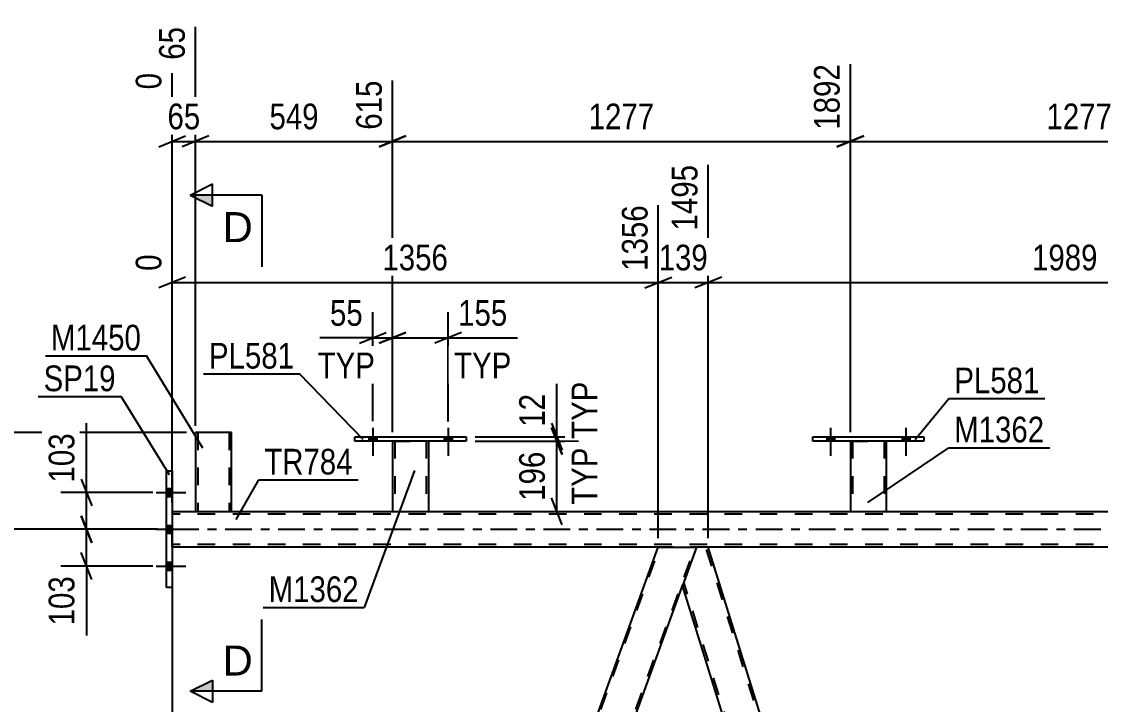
# Model space of a CAD drawing. Header units: millimetres. Extents: x 0 to 841, y 0 to 594.
# Drawn here: x 65.4 to 185.8, y 442.3 to 518.5 of the extents above; entities that cross this region are included whole.
import ezdxf

# ---------------------------------------------------------------- set-up
doc = ezdxf.new("R2010")
doc.units = ezdxf.units.MM
doc.linetypes.add('DXK_LINE_DOT2', pattern=[3.9198, 1.9599, -1.9599])
doc.linetypes.add('DXK_LINE_DOT3', pattern=[5.9187, 2.979, -0.9799, 0.9799, -0.9799])
doc.styles.add('Arial', font='ARIAL.TTF', dxfattribs={"height": 0.2})
doc.styles.add('Arial Narrow', font='ARIALN.TTF', dxfattribs={"height": 0.2})

# ---------------------------------------------------------------- blocks, each defined once
blk = doc.blocks.new('Part-318885327-4018 - 3886')
at = {"color": 2, "linetype": 'Continuous'}
for p, q in [((140.75, 459.85), (139.22, 455.66)), ((142.06, 459.85), (140.75, 459.85)), ((178.34, 343.45), (142.06, 459.85)), ((174.15, 343.45), (139.2, 455.6)), ((139.22, 455.66), (139.22, 455.65))]:
    blk.add_line(p, q, dxfattribs=at)
at = {"color": 7, "linetype": 'DXK_LINE_DOT2'}
for p, q in [((178.63, 341.73), (141.81, 459.85)), ((139.22, 455.66), (139.2, 455.6)), ((175.91, 338.63), (139.33, 455.97)), ((175.66, 338.63), (174.15, 343.45)), ((178.77, 342.1), (178.34, 343.45)), ((177.5, 338.63), (178.77, 342.1)), ((175.66, 338.63), (177.5, 338.63))]:
    blk.add_line(p, q, dxfattribs=at)
blk = doc.blocks.new('Bolt-318885327-4266 - 3886')
at = {"linetype": 'Continuous'}
for points in [[(104.2, 471.69), (105.08, 471.69), (105.08, 472.17), (104.2, 472.17)], [(112.6, 471.69), (113.48, 471.69), (113.48, 472.17), (112.6, 472.17)]]:
    blk.add_hatch(color=1, dxfattribs=at).paths.add_polyline_path(points)
at = {"color": 1, "linetype": 'Continuous'}
for p, q in [((104.64, 473.17), (104.64, 470.05)), ((113.04, 473.17), (113.04, 470.05)), ((104.2, 472.17), (104.2, 471.69)), ((105.08, 472.17), (105.08, 471.69)), ((112.6, 472.17), (112.6, 471.69)), ((113.48, 472.17), (113.48, 471.69))]:
    blk.add_line(p, q, dxfattribs=at)
blk = doc.blocks.new('Bolt-318885327-4137 - 3886')
at = {"linetype": 'Continuous'}
for points in [[(104.2, 471.69), (105.08, 471.69), (105.08, 472.17), (104.2, 472.17)], [(112.6, 471.69), (113.48, 471.69), (113.48, 472.17), (112.6, 472.17)]]:
    blk.add_hatch(color=1, dxfattribs=at).paths.add_polyline_path(points)
at = {"color": 1, "linetype": 'Continuous'}
for p, q in [((104.64, 473.17), (104.64, 470.05)), ((113.04, 473.17), (113.04, 470.05)), ((104.2, 472.17), (104.2, 471.69)), ((105.08, 472.17), (105.08, 471.69)), ((112.6, 472.17), (112.6, 471.69)), ((113.48, 472.17), (113.48, 471.69))]:
    blk.add_line(p, q, dxfattribs=at)
blk = doc.blocks.new('Part-318885327-3912 - 3886')
at = {"color": 2, "linetype": 'Continuous'}
for p, q in [((82.25, 463.85), (788.69, 463.85)), ((136.49, 459.85), (82.25, 459.85)), ((221.62, 459.85), (142.06, 459.85))]:
    blk.add_line(p, q, dxfattribs=at)
at = {"color": 7, "linetype": 'DXK_LINE_DOT2'}
for p, q in [((82.25, 459.85), (82.25, 463.85)), ((788.69, 463.53), (82.25, 463.53)), ((788.69, 460.17), (82.25, 460.17)), ((142.06, 459.85), (136.49, 459.85))]:
    blk.add_line(p, q, dxfattribs=at)
at = {"color": 7, "linetype": 'DXK_LINE_DOT3'}
blk.add_line((82.25, 461.85), (788.69, 461.85), dxfattribs=at)
blk = doc.blocks.new('Part-318885327-3933 - 3886')
at = {"color": 2, "linetype": 'Continuous'}
for p, q in [((92.37, 338.63), (136.49, 459.85)), ((136.49, 459.85), (140.75, 459.85)), ((96.63, 338.63), (139.22, 455.65))]:
    blk.add_line(p, q, dxfattribs=at)
at = {"color": 7, "linetype": 'DXK_LINE_DOT2'}
for p, q in [((92.54, 338.63), (136.66, 459.85)), ((96.46, 338.63), (140.58, 459.85)), ((140.75, 459.85), (139.22, 455.65)), ((92.37, 338.63), (96.63, 338.63))]:
    blk.add_line(p, q, dxfattribs=at)
blk = doc.blocks.new('Part-318885327-4025 - 3886')
at = {"color": 7, "linetype": 'DXK_LINE_DOT2'}
for p, q in [((177.67, 338.63), (221.79, 459.85)), ((181.59, 338.63), (225.71, 459.85)), ((225.88, 459.85), (224.35, 455.65)), ((177.5, 338.63), (179.26, 343.45)), ((181.76, 338.63), (183.52, 343.45)), ((181.76, 338.63), (177.5, 338.63))]:
    blk.add_line(p, q, dxfattribs=at)
at = {"color": 2, "linetype": 'Continuous'}
for p, q in [((179.26, 343.45), (221.62, 459.85)), ((221.62, 459.85), (225.88, 459.85)), ((183.52, 343.45), (224.35, 455.65))]:
    blk.add_line(p, q, dxfattribs=at)
blk = doc.blocks.new('Part-318885327-4072 - 3886')
at = {"color": 2, "linetype": 'Continuous'}
for p, q in [((82.25, 468.35), (81.61, 468.35)), ((81.61, 455.35), (81.61, 468.35)), ((82.25, 468.35), (82.25, 455.35)), ((82.25, 455.35), (81.61, 455.35))]:
    blk.add_line(p, q, dxfattribs=at)
blk = doc.blocks.new('Bolt-318885327-4267 - 3886')
at = {"linetype": 'Continuous'}
for points in [[(155.28, 471.69), (156.16, 471.69), (156.16, 472.17), (155.28, 472.17)], [(163.68, 471.69), (164.56, 471.69), (164.56, 472.17), (163.68, 472.17)]]:
    blk.add_hatch(color=1, dxfattribs=at).paths.add_polyline_path(points)
at = {"color": 1, "linetype": 'Continuous'}
for p, q in [((155.72, 473.17), (155.72, 470.05)), ((164.12, 473.17), (164.12, 470.05)), ((155.28, 472.17), (155.28, 471.69)), ((156.16, 472.17), (156.16, 471.69)), ((163.68, 472.17), (163.68, 471.69)), ((164.56, 472.17), (164.56, 471.69))]:
    blk.add_line(p, q, dxfattribs=at)
blk = doc.blocks.new('Part-318885327-4131 - 3886')
at = {"color": 2, "linetype": 'Continuous'}
for p, q in [((88.86, 472.65), (84.86, 472.65)), ((84.86, 472.65), (84.86, 463.85)), ((88.86, 463.85), (88.86, 472.65)), ((84.86, 463.85), (88.86, 463.85))]:
    blk.add_line(p, q, dxfattribs=at)
at = {"color": 7, "linetype": 'DXK_LINE_DOT2'}
for p, q in [((85.1, 472.65), (85.1, 463.85)), ((88.55, 472.65), (88.57, 472.65)), ((88.57, 472.65), (88.6, 472.65)), ((88.6, 472.65), (88.62, 472.65)), ((88.62, 472.65), (88.62, 463.85)), ((88.6, 463.85), (88.57, 463.85)), ((88.6, 463.85), (88.57, 463.85)), ((88.62, 463.85), (88.6, 463.85)), ((88.6, 463.85), (88.62, 463.85))]:
    blk.add_line(p, q, dxfattribs=at)
blk = doc.blocks.new('Bolt-318885327-4154 - 3886')
at = {"linetype": 'Continuous'}
for points in [[(82.25, 465.51), (82.25, 466.39), (81.61, 466.39), (81.61, 465.51)], [(82.25, 465.51), (82.25, 466.39), (81.61, 466.39), (81.61, 465.51)], [(82.25, 465.51), (82.25, 466.39), (81.61, 466.39), (81.61, 465.51)], [(82.25, 461.41), (82.25, 462.29), (81.61, 462.29), (81.61, 461.41)], [(82.25, 461.41), (82.25, 462.29), (81.61, 462.29), (81.61, 461.41)], [(82.25, 457.31), (82.25, 458.19), (81.61, 458.19), (81.61, 457.31)], [(82.25, 457.31), (82.25, 458.19), (81.61, 458.19), (81.61, 457.31)], [(82.25, 457.31), (82.25, 458.19), (81.61, 458.19), (81.61, 457.31)]]:
    blk.add_hatch(color=1, dxfattribs=at).paths.add_polyline_path(points)
at = {"color": 1, "linetype": 'Continuous'}
for p, q in [((80.45, 465.95), (83.77, 465.95)), ((80.45, 465.95), (83.77, 465.95)), ((80.45, 465.95), (83.77, 465.95)), ((81.61, 466.39), (82.25, 466.39)), ((81.61, 466.39), (82.25, 466.39)), ((81.61, 466.39), (82.25, 466.39)), ((81.61, 465.51), (82.25, 465.51)), ((81.61, 465.51), (82.25, 465.51)), ((81.61, 465.51), (82.25, 465.51)), ((81.61, 462.29), (82.25, 462.29)), ((81.61, 462.29), (82.25, 462.29)), ((80.45, 461.85), (83.77, 461.85)), ((80.45, 461.85), (83.77, 461.85)), ((81.61, 461.41), (82.25, 461.41)), ((81.61, 461.41), (82.25, 461.41)), ((80.45, 457.75), (83.77, 457.75)), ((80.45, 457.75), (83.77, 457.75)), ((80.45, 457.75), (83.77, 457.75)), ((81.61, 458.19), (82.25, 458.19)), ((81.61, 458.19), (82.25, 458.19)), ((81.61, 458.19), (82.25, 458.19)), ((81.61, 457.31), (82.25, 457.31)), ((81.61, 457.31), (82.25, 457.31)), ((81.61, 457.31), (82.25, 457.31))]:
    blk.add_line(p, q, dxfattribs=at)
blk = doc.blocks.new('Part-318885327-4165 - 3886')
at = {"color": 2, "linetype": 'Continuous'}
for p, q in [((106.84, 471.69), (106.84, 463.85)), ((110.84, 471.69), (110.84, 463.85)), ((106.84, 463.85), (110.84, 463.85))]:
    blk.add_line(p, q, dxfattribs=at)
at = {"color": 7, "linetype": 'DXK_LINE_DOT2'}
for p, q in [((106.84, 471.69), (110.84, 471.69)), ((106.84, 471.69), (106.84, 471.69)), ((106.84, 471.69), (106.84, 471.69)), ((107.08, 471.69), (107.08, 463.85)), ((110.6, 471.69), (110.6, 463.85)), ((110.84, 471.69), (110.84, 471.69)), ((110.84, 471.69), (110.84, 471.69)), ((110.54, 463.85), (110.58, 463.85)), ((110.54, 463.85), (110.58, 463.85)), ((110.58, 463.85), (110.6, 463.85)), ((110.58, 463.85), (110.6, 463.85))]:
    blk.add_line(p, q, dxfattribs=at)
blk = doc.blocks.new('Part-318885327-4222 - 3886')
at = {"color": 2, "linetype": 'Continuous'}
for p, q in [((153.72, 472.17), (166.12, 472.17)), ((153.72, 471.69), (153.72, 472.17)), ((166.12, 472.17), (166.12, 471.69)), ((166.12, 471.69), (153.72, 471.69))]:
    blk.add_line(p, q, dxfattribs=at)
blk = doc.blocks.new('Part-318885327-4227 - 3886')
at = {"color": 2, "linetype": 'Continuous'}
for p, q in [((157.92, 471.69), (157.92, 463.85)), ((161.92, 471.69), (161.92, 463.85)), ((157.92, 463.85), (161.92, 463.85))]:
    blk.add_line(p, q, dxfattribs=at)
at = {"color": 7, "linetype": 'DXK_LINE_DOT2'}
for p, q in [((157.92, 471.69), (161.92, 471.69)), ((157.92, 471.69), (157.92, 471.69)), ((157.92, 471.69), (157.92, 471.69)), ((158.16, 471.69), (158.16, 463.85)), ((161.68, 471.69), (161.68, 463.85)), ((161.92, 471.69), (161.92, 471.69)), ((161.92, 471.69), (161.92, 471.69)), ((161.66, 463.85), (161.62, 463.85)), ((161.62, 463.85), (161.66, 463.85)), ((161.68, 463.85), (161.66, 463.85)), ((161.66, 463.85), (161.68, 463.85))]:
    blk.add_line(p, q, dxfattribs=at)
blk = doc.blocks.new('Part-318885327-4242 - 3886')
at = {"color": 2, "linetype": 'Continuous'}
for p, q in [((102.64, 472.17), (115.04, 472.17)), ((102.64, 471.69), (102.64, 472.17)), ((115.04, 472.17), (115.04, 471.69)), ((115.04, 471.69), (102.64, 471.69))]:
    blk.add_line(p, q, dxfattribs=at)
blk = doc.blocks.new('Bolt-318885327-4268 - 3886')
at = {"linetype": 'Continuous'}
for points in [[(155.28, 471.69), (156.16, 471.69), (156.16, 472.17), (155.28, 472.17)], [(163.68, 471.69), (164.56, 471.69), (164.56, 472.17), (163.68, 472.17)]]:
    blk.add_hatch(color=1, dxfattribs=at).paths.add_polyline_path(points)
at = {"color": 1, "linetype": 'Continuous'}
for p, q in [((155.72, 473.17), (155.72, 470.05)), ((164.12, 473.17), (164.12, 470.05)), ((155.28, 472.17), (155.28, 471.69)), ((156.16, 472.17), (156.16, 471.69)), ((163.68, 472.17), (163.68, 471.69)), ((164.56, 472.17), (164.56, 471.69))]:
    blk.add_line(p, q, dxfattribs=at)
blk = doc.blocks.new('StraightDimension-318885327-5439 - 3886')
at = {"color": 7, "linetype": 'Continuous'}
for p, q in [((142.06, 460.85), (142.06, 502.48)), ((221.62, 460.85), (221.62, 497.98)), ((143.56, 489.97), (140.56, 488.77)), ((220.12, 488.77), (223.12, 489.97)), ((142.06, 489.37), (221.62, 489.37))]:
    blk.add_line(p, q, dxfattribs=at)
at = {"color": 0}
blk.add_wipeout([(186.1, 490.12), (186.1, 494.32), (177.59, 494.32), (177.59, 490.12)], dxfattribs=at)
at = {"color": 3, "style": 'Arial Narrow'}
blk.add_text('1989', height=2.863, dxfattribs=at).set_placement((178.19, 490.72))
at = {"color": 0, "linetype": 'Continuous'}
blk.add_wipeout([(221.02, 498.58), (216.82, 498.58), (216.82, 490.07), (221.02, 490.07)], dxfattribs=at)
at = {"color": 3, "linetype": 'Continuous', "style": 'Arial Narrow'}
blk.add_text('3484', height=2.863, rotation=90.0002, dxfattribs=at).set_placement((220.42, 490.67))
blk = doc.blocks.new('StraightDimension-318885327-4658 - 3886')
at = {"color": 7, "linetype": 'Continuous'}
for p, q in [((72.09, 463.35), (73.29, 460.35)), ((80.11, 461.85), (69.84, 461.85)), ((72.69, 457.75), (72.69, 461.85)), ((73.29, 456.25), (72.09, 459.25)), ((80.11, 457.75), (69.84, 457.75)), ((72.69, 457.75), (72.69, 450.01)), ((72.69, 457.75), (72.69, 450.01))]:
    blk.add_line(p, q, dxfattribs=at)
at = {"color": 0}
blk.add_wipeout([(71.94, 457.22), (67.74, 457.22), (67.74, 450.54), (71.94, 450.54)], dxfattribs=at)
at = {"color": 3, "style": 'Arial Narrow'}
blk.add_text('103', height=2.863, rotation=90.0002, dxfattribs=at).set_placement((71.34, 451.14))
blk = doc.blocks.new('StraightDimension-318885327-5463 - 3886')
at = {"color": 7, "linetype": 'Continuous'}
for p, q in [((142.06, 460.85), (142.06, 502.48)), ((136.49, 460.85), (136.49, 497.98)), ((134.99, 488.77), (137.99, 489.97)), ((143.56, 489.97), (140.56, 488.77)), ((136.49, 489.37), (142.06, 489.37))]:
    blk.add_line(p, q, dxfattribs=at)
at = {"color": 0}
blk.add_wipeout([(142.62, 490.12), (142.62, 494.32), (135.93, 494.32), (135.93, 490.12)], dxfattribs=at)
at = {"color": 3, "style": 'Arial Narrow'}
blk.add_text('139', height=2.863, dxfattribs=at).set_placement((136.53, 490.72))
at = {"color": 0, "linetype": 'Continuous'}
blk.add_wipeout([(141.46, 503.08), (137.26, 503.08), (137.26, 494.57), (141.46, 494.57)], dxfattribs=at)
at = {"color": 3, "linetype": 'Continuous', "style": 'Arial Narrow'}
blk.add_text('1495', height=2.863, rotation=90.0002, dxfattribs=at).set_placement((140.86, 495.17))
blk = doc.blocks.new('StraightDimension-318885327-4428 - 3886')
at = {"color": 7, "linetype": 'Continuous'}
for p, q in [((106.84, 472.69), (106.84, 486.04)), ((113.04, 473.86), (113.04, 486.04)), ((105.34, 482.59), (108.34, 483.79)), ((106.84, 483.19), (113.04, 483.19)), ((114.54, 483.79), (111.54, 482.59)), ((113.04, 483.19), (120.77, 483.19)), ((113.04, 483.19), (120.77, 483.19))]:
    blk.add_line(p, q, dxfattribs=at)
at = {"color": 0}
blk.add_wipeout([(120.25, 483.94), (120.25, 488.14), (113.56, 488.14), (113.56, 483.94)], dxfattribs=at)
at = {"color": 0, "linetype": 'Continuous'}
blk.add_wipeout([(120.7, 478.09), (120.7, 482.29), (113.11, 482.29), (113.11, 478.09)], dxfattribs=at)
at = {"color": 3, "style": 'Arial Narrow'}
blk.add_text('155', height=2.863, dxfattribs=at).set_placement((114.16, 484.54))
at = {"color": 3, "linetype": 'Continuous', "style": 'Arial Narrow'}
blk.add_text('TYP', height=2.863, dxfattribs=at).set_placement((113.71, 478.69))
blk = doc.blocks.new('StraightDimension-318885327-4424 - 3886')
at = {"color": 7, "linetype": 'Continuous'}
for p, q in [((104.64, 473.9), (104.64, 486.04)), ((106.84, 472.69), (106.84, 486.04)), ((104.64, 483.19), (98.73, 483.19)), ((104.64, 483.19), (98.73, 483.19)), ((103.14, 482.59), (106.14, 483.79)), ((104.64, 483.19), (106.84, 483.19)), ((108.34, 483.79), (105.34, 482.59))]:
    blk.add_line(p, q, dxfattribs=at)
at = {"color": 0}
blk.add_wipeout([(104.11, 483.94), (104.11, 488.14), (99.26, 488.14), (99.26, 483.94)], dxfattribs=at)
at = {"color": 0, "linetype": 'Continuous'}
blk.add_wipeout([(105.48, 478.09), (105.48, 482.29), (97.89, 482.29), (97.89, 478.09)], dxfattribs=at)
at = {"color": 3, "style": 'Arial Narrow'}
blk.add_text('55', height=2.863, dxfattribs=at).set_placement((99.86, 484.54))
at = {"color": 3, "linetype": 'Continuous', "style": 'Arial Narrow'}
blk.add_text('TYP', height=2.863, dxfattribs=at).set_placement((98.49, 478.69))
blk = doc.blocks.new('StraightDimension-318885327-4405 - 3886')
at = {"color": 7, "linetype": 'Continuous'}
for p, q in [((125.18, 472.17), (125.18, 478.08)), ((125.18, 472.17), (125.18, 478.08)), ((124.58, 473.67), (125.78, 470.67)), ((125.78, 470.19), (124.58, 473.19)), ((116.04, 472.17), (127.58, 472.17)), ((125.18, 471.69), (125.18, 472.17)), ((116.04, 471.69), (127.58, 471.69))]:
    blk.add_line(p, q, dxfattribs=at)
at = {"color": 0, "linetype": 'Continuous'}
blk.add_wipeout([(130.28, 478.92), (126.08, 478.92), (126.08, 471.33), (130.28, 471.33)], dxfattribs=at)
at = {"color": 0}
blk.add_wipeout([(124.43, 477.55), (120.23, 477.55), (120.23, 472.69), (124.43, 472.69)], dxfattribs=at)
at = {"color": 3, "linetype": 'Continuous', "style": 'Arial Narrow'}
blk.add_text('TYP', height=2.863, rotation=90.0002, dxfattribs=at).set_placement((129.68, 471.93))
at = {"color": 3, "style": 'Arial Narrow'}
blk.add_text('12', height=2.863, rotation=90.0002, dxfattribs=at).set_placement((123.83, 473.29))
blk = doc.blocks.new('StraightDimension-318885327-4413 - 3886')
at = {"color": 7, "linetype": 'Continuous'}
for p, q in [((124.58, 473.19), (125.78, 470.19)), ((116.04, 471.69), (127.58, 471.69)), ((125.18, 463.85), (125.18, 471.69)), ((125.78, 462.35), (124.58, 465.35)), ((111.84, 463.85), (127.58, 463.85))]:
    blk.add_line(p, q, dxfattribs=at)
at = {"color": 0}
blk.add_wipeout([(124.43, 471.11), (120.23, 471.11), (120.23, 464.43), (124.43, 464.43)], dxfattribs=at)
at = {"color": 0, "linetype": 'Continuous'}
blk.add_wipeout([(130.28, 471.57), (126.08, 471.57), (126.08, 463.98), (130.28, 463.98)], dxfattribs=at)
at = {"color": 3, "linetype": 'Continuous', "style": 'Arial Narrow'}
blk.add_text('TYP', height=2.863, rotation=90.0002, dxfattribs=at).set_placement((129.68, 464.58))
at = {"color": 3, "style": 'Arial Narrow'}
blk.add_text('196', height=2.863, rotation=90.0002, dxfattribs=at).set_placement((123.83, 465.03))
blk = doc.blocks.new('StraightDimension-318885327-4445 - 3886')
at = {"color": 7, "linetype": 'Continuous'}
for p, q in [((157.92, 472.69), (157.92, 513.71)), ((209, 472.69), (209, 513.71)), ((159.42, 505.7), (156.42, 504.5)), ((207.5, 504.5), (210.5, 505.7)), ((157.92, 505.1), (209, 505.1))]:
    blk.add_line(p, q, dxfattribs=at)
at = {"color": 0}
blk.add_wipeout([(187.72, 505.85), (187.72, 510.05), (179.2, 510.05), (179.2, 505.85)], dxfattribs=at)
at = {"color": 3, "style": 'Arial Narrow'}
blk.add_text('1277', height=2.863, dxfattribs=at).set_placement((179.8, 506.45))
at = {"color": 0, "linetype": 'Continuous'}
blk.add_wipeout([(208.4, 514.31), (204.2, 514.31), (204.2, 505.8), (208.4, 505.8)], dxfattribs=at)
at = {"color": 3, "linetype": 'Continuous', "style": 'Arial Narrow'}
blk.add_text('3169', height=2.863, rotation=90.0002, dxfattribs=at).set_placement((207.8, 506.4))
blk = doc.blocks.new('StraightDimension-318885327-4446 - 3886')
at = {"color": 7, "linetype": 'Continuous'}
for p, q in [((157.92, 472.69), (157.92, 513.71)), ((106.84, 472.69), (106.84, 511.88)), ((108.34, 505.7), (105.34, 504.5)), ((156.42, 504.5), (159.42, 505.7)), ((106.84, 505.1), (157.92, 505.1))]:
    blk.add_line(p, q, dxfattribs=at)
at = {"color": 0}
blk.add_wipeout([(136.64, 505.85), (136.64, 510.05), (128.12, 510.05), (128.12, 505.85)], dxfattribs=at)
at = {"color": 3, "style": 'Arial Narrow'}
blk.add_text('1277', height=2.863, dxfattribs=at).set_placement((128.72, 506.45))
at = {"color": 0, "linetype": 'Continuous'}
blk.add_wipeout([(157.32, 514.31), (153.12, 514.31), (153.12, 505.8), (157.32, 505.8)], dxfattribs=at)
at = {"color": 3, "linetype": 'Continuous', "style": 'Arial Narrow'}
blk.add_text('1892', height=2.863, rotation=90.0002, dxfattribs=at).set_placement((156.72, 506.4))
blk = doc.blocks.new('StraightDimension-318885327-4447 - 3886')
at = {"color": 7, "linetype": 'Continuous'}
for p, q in [((84.86, 473.4), (84.86, 517.85)), ((106.84, 472.69), (106.84, 511.88)), ((86.36, 505.7), (83.36, 504.5)), ((105.34, 504.5), (108.34, 505.7)), ((84.86, 505.1), (106.84, 505.1))]:
    blk.add_line(p, q, dxfattribs=at)
at = {"color": 0}
blk.add_wipeout([(99.19, 505.85), (99.19, 510.05), (92.51, 510.05), (92.51, 505.85)], dxfattribs=at)
at = {"color": 3, "style": 'Arial Narrow'}
blk.add_text('549', height=2.863, dxfattribs=at).set_placement((93.11, 506.45))
at = {"color": 0, "linetype": 'Continuous'}
blk.add_wipeout([(106.24, 512.48), (102.04, 512.48), (102.04, 505.8), (106.24, 505.8)], dxfattribs=at)
at = {"color": 3, "linetype": 'Continuous', "style": 'Arial Narrow'}
blk.add_text('615', height=2.863, rotation=90.0002, dxfattribs=at).set_placement((105.64, 506.4))
blk = doc.blocks.new('StraightDimension-318885327-4448 - 3886')
at = {"color": 7, "linetype": 'Continuous'}
for p, q in [((84.86, 473.4), (84.86, 517.85)), ((82.25, 464.85), (82.25, 512.72)), ((80.75, 504.5), (83.75, 505.7)), ((86.36, 505.7), (83.36, 504.5)), ((82.25, 505.1), (84.86, 505.1))]:
    blk.add_line(p, q, dxfattribs=at)
at = {"color": 0, "linetype": 'Continuous'}
blk.add_wipeout([(84.26, 518.45), (80.06, 518.45), (80.06, 513.6), (84.26, 513.6)], dxfattribs=at)
at = {"color": 0}
blk.add_wipeout([(85.99, 505.85), (85.99, 510.05), (81.13, 510.05), (81.13, 505.85)], dxfattribs=at)
at = {"color": 3, "linetype": 'Continuous', "style": 'Arial Narrow'}
blk.add_text('65', height=2.863, rotation=90.0002, dxfattribs=at).set_placement((83.66, 514.2))
at = {"color": 3, "style": 'Arial Narrow'}
blk.add_text('65', height=2.863, dxfattribs=at).set_placement((81.73, 506.45))
at = {"color": 0, "linetype": 'Continuous'}
blk.add_wipeout([(81.65, 513.32), (77.45, 513.32), (77.45, 510.3), (81.65, 510.3)], dxfattribs=at)
at = {"color": 3, "linetype": 'Continuous', "style": 'Arial Narrow'}
blk.add_text('0', height=2.86, rotation=90.0002, dxfattribs=at).set_placement((81.05, 510.9))
blk = doc.blocks.new('StraightDimension-318885327-4606 - 3886')
at = {"color": 7, "linetype": 'Continuous'}
blk.add_line((83.86, 472.65), (30.86, 472.65), dxfattribs=at)
blk = doc.blocks.new('StraightDimension-318885327-4668 - 3886')
at = {"color": 7, "linetype": 'Continuous'}
for p, q in [((72.69, 465.95), (72.69, 473.68)), ((72.69, 465.95), (72.69, 473.68)), ((72.09, 467.45), (73.29, 464.45)), ((80.11, 465.95), (69.84, 465.95)), ((72.69, 461.85), (72.69, 465.95)), ((73.29, 460.35), (72.09, 463.35)), ((80.11, 461.85), (69.84, 461.85))]:
    blk.add_line(p, q, dxfattribs=at)
at = {"color": 0}
blk.add_wipeout([(71.94, 473.16), (67.74, 473.16), (67.74, 466.47), (71.94, 466.47)], dxfattribs=at)
at = {"color": 3, "style": 'Arial Narrow'}
blk.add_text('103', height=2.863, rotation=90.0002, dxfattribs=at).set_placement((71.34, 467.07))
blk = doc.blocks.new('StraightDimension-318885327-4728 - 3886')
at = {"color": 7, "linetype": 'Continuous'}
for p, q in [((82.25, 458.85), (82.25, 400.35)), ((60.63, 339.63), (60.63, 405.6)), ((62.13, 403.35), (59.13, 402.15)), ((80.75, 402.15), (83.75, 403.35)), ((60.63, 402.75), (82.25, 402.75))]:
    blk.add_line(p, q, dxfattribs=at)
at = {"color": 0}
blk.add_wipeout([(75.7, 403.5), (75.7, 407.7), (67.19, 407.7), (67.19, 403.5)], dxfattribs=at)
at = {"color": 3, "style": 'Arial Narrow'}
blk.add_text('1431', height=2.863, dxfattribs=at).set_placement((67.79, 404.1))
blk = doc.blocks.new('StraightDimension-318885327-4739 - 3886')
at = {"color": 7, "linetype": 'Continuous'}
for p, q in [((45.48, 460.35), (44.28, 463.35)), ((80.61, 461.85), (42.03, 461.85)), ((44.88, 335.99), (44.88, 461.85)), ((44.28, 337.49), (45.48, 334.49)), ((58.99, 335.99), (42.03, 335.99))]:
    blk.add_line(p, q, dxfattribs=at)
at = {"color": 0}
blk.add_wipeout([(44.13, 403.17), (39.93, 403.17), (39.93, 394.66), (44.13, 394.66)], dxfattribs=at)
at = {"color": 3, "style": 'Arial Narrow'}
blk.add_text('3146', height=2.863, rotation=90.0002, dxfattribs=at).set_placement((43.53, 395.26))
blk = doc.blocks.new('StraightDimension-318885327-5487 - 3886')
at = {"color": 7, "linetype": 'Continuous'}
for p, q in [((136.49, 460.85), (136.49, 497.98)), ((82.25, 464.85), (82.25, 492.5)), ((83.75, 489.97), (80.75, 488.77)), ((134.99, 488.77), (137.99, 489.97)), ((82.25, 489.37), (136.49, 489.37))]:
    blk.add_line(p, q, dxfattribs=at)
at = {"color": 0}
blk.add_wipeout([(113.63, 490.12), (113.63, 494.32), (105.11, 494.32), (105.11, 490.12)], dxfattribs=at)
at = {"color": 3, "style": 'Arial Narrow'}
blk.add_text('1356', height=2.863, dxfattribs=at).set_placement((105.71, 490.72))
at = {"color": 0, "linetype": 'Continuous'}
for points in [[(135.89, 498.58), (131.69, 498.58), (131.69, 490.07), (135.89, 490.07)], [(81.65, 493.1), (77.45, 493.1), (77.45, 490.07), (81.65, 490.07)]]:
    blk.add_wipeout(points, dxfattribs=at)
at = {"color": 3, "linetype": 'Continuous', "style": 'Arial Narrow'}
for s, height, p in [('1356', 2.863, (135.29, 490.67)), ('0', 2.86, (81.05, 490.67))]:
    blk.add_text(s, height=height, rotation=90.0002, dxfattribs=at).set_placement(p)
blk = doc.blocks.new('Mark-318885327-3908 - 3886')
at = {"color": 0}
blk.add_wipeout([(102.4, 467.96), (102.4, 470.96), (92.53, 470.96), (92.53, 467.96)], dxfattribs=at)
blk.add_wipeout([(102.4, 467.96), (102.4, 470.96), (92.53, 470.96), (92.53, 467.96)], dxfattribs=at)
at = {"color": 30, "linetype": 'Continuous'}
for p, q in [((89.41, 462.93), (91.93, 467.36)), ((91.93, 467.36), (103, 467.36))]:
    blk.add_line(p, q, dxfattribs=at)
at = {"color": 3, "style": 'Arial Narrow'}
blk.add_text('TR784', height=2.863, dxfattribs=at).set_placement((92.53, 467.96))
blk = doc.blocks.new('Mark-318885327-4127 - 3886')
at = {"color": 0}
blk.add_wipeout([(78.78, 481.79), (78.78, 484.79), (68.73, 484.79), (68.73, 481.79)], dxfattribs=at)
blk.add_wipeout([(78.78, 481.79), (78.78, 484.79), (68.73, 484.79), (68.73, 481.79)], dxfattribs=at)
at = {"color": 30, "linetype": 'Continuous'}
for p in [(68.13, 481.19), (85.67, 470.88)]:
    blk.add_line(p, (79.38, 481.19), dxfattribs=at)
at = {"color": 3, "style": 'Arial Narrow'}
blk.add_text('M1450', height=2.863, dxfattribs=at).set_placement((68.73, 481.79))
blk = doc.blocks.new('Mark-318885327-4161 - 3886')
at = {"color": 0}
blk.add_wipeout([(103.07, 453.74), (103.07, 456.74), (93.02, 456.74), (93.02, 453.74)], dxfattribs=at)
blk.add_wipeout([(103.07, 453.74), (103.07, 456.74), (93.02, 456.74), (93.02, 453.74)], dxfattribs=at)
at = {"color": 30, "linetype": 'Continuous'}
for p in [(109.28, 468.42), (92.42, 453.14)]:
    blk.add_line(p, (103.67, 453.14), dxfattribs=at)
at = {"color": 3, "style": 'Arial Narrow'}
blk.add_text('M1362', height=2.863, dxfattribs=at).set_placement((93.02, 453.74))
blk = doc.blocks.new('Mark-318885327-4068 - 3886')
at = {"color": 0}
blk.add_wipeout([(75.95, 477.25), (75.95, 480.25), (67.91, 480.25), (67.91, 477.25)], dxfattribs=at)
blk.add_wipeout([(75.95, 477.25), (75.95, 480.25), (67.91, 480.25), (67.91, 477.25)], dxfattribs=at)
at = {"color": 30, "linetype": 'Continuous'}
for p in [(67.31, 476.65), (81.97, 467.91)]:
    blk.add_line(p, (76.55, 476.65), dxfattribs=at)
at = {"color": 3, "style": 'Arial Narrow'}
blk.add_text('SP19', height=2.863, dxfattribs=at).set_placement((67.91, 477.25))
blk = doc.blocks.new('Mark-318885327-4218 - 3886')
at = {"color": 0}
blk.add_wipeout([(179.02, 477.02), (179.02, 480.02), (169.52, 480.02), (169.52, 477.02)], dxfattribs=at)
blk.add_wipeout([(179.02, 477.02), (179.02, 480.02), (169.52, 480.02), (169.52, 477.02)], dxfattribs=at)
at = {"color": 30, "linetype": 'Continuous'}
for p, q in [((165.14, 471.87), (168.92, 476.42)), ((168.92, 476.42), (179.62, 476.42))]:
    blk.add_line(p, q, dxfattribs=at)
at = {"color": 3, "style": 'Arial Narrow'}
blk.add_text('PL581', height=2.863, dxfattribs=at).set_placement((169.52, 477.02))
blk = doc.blocks.new('Mark-318885327-4223 - 3886')
at = {"color": 0}
blk.add_wipeout([(179.56, 471.54), (179.56, 474.54), (169.5, 474.54), (169.5, 471.54)], dxfattribs=at)
blk.add_wipeout([(179.56, 471.54), (179.56, 474.54), (169.5, 474.54), (169.5, 471.54)], dxfattribs=at)
at = {"color": 30, "linetype": 'Continuous'}
for p, q in [((159.87, 464.84), (168.9, 470.94)), ((168.9, 470.94), (180.16, 470.94))]:
    blk.add_line(p, q, dxfattribs=at)
at = {"color": 3, "style": 'Arial Narrow'}
blk.add_text('M1362', height=2.863, dxfattribs=at).set_placement((169.5, 471.54))
blk = doc.blocks.new('Mark-318885327-4238 - 3886')
at = {"color": 0}
blk.add_wipeout([(95.86, 479.77), (95.86, 482.77), (86.36, 482.77), (86.36, 479.77)], dxfattribs=at)
blk.add_wipeout([(95.86, 479.77), (95.86, 482.77), (86.36, 482.77), (86.36, 479.77)], dxfattribs=at)
at = {"color": 30, "linetype": 'Continuous'}
for p in [(85.76, 479.17), (103.56, 471.86)]:
    blk.add_line(p, (96.46, 479.17), dxfattribs=at)
at = {"color": 3, "style": 'Arial Narrow'}
blk.add_text('PL581', height=2.863, dxfattribs=at).set_placement((86.36, 479.77))
blk = doc.blocks.new('SectionMark-318885327-5612 - 3886')
at = {"linetype": 'Continuous'}
for points in [[(86.75, 499.12), (86.75, 497.87), (84.25, 499.12)], [(86.75, 445.05), (86.75, 443.8), (84.25, 443.8)]]:
    blk.add_hatch(color=6, dxfattribs=at).paths.add_polyline_path(points)
at = {"color": 6, "linetype": 'Continuous'}
for p, q in [((84.25, 499.12), (86.75, 500.37)), ((86.75, 497.87), (86.75, 500.37)), ((92.25, 499.12), (84.25, 499.12)), ((84.25, 499.12), (86.75, 497.87)), ((92.25, 499.12), (92.25, 491.12)), ((92.25, 443.8), (92.25, 451.8)), ((84.25, 443.8), (86.75, 445.05)), ((86.75, 445.05), (86.75, 442.55)), ((92.25, 443.8), (84.25, 443.8)), ((86.75, 442.55), (84.25, 443.8))]:
    blk.add_line(p, q, dxfattribs=at)
at = {"color": 0, "linetype": 'Continuous'}
for points in [[(91.25, 493.87), (91.25, 497.37), (87.88, 497.37), (87.88, 493.87)], [(91.25, 445.55), (91.25, 449.05), (87.88, 449.05), (87.88, 445.55)]]:
    blk.add_wipeout(points, dxfattribs=at)
at = {"color": 3, "linetype": 'Continuous', "style": 'Arial'}
for p in [(87.88, 493.87), (87.88, 445.55)]:
    blk.add_text('D', height=3.34, dxfattribs=at).set_placement(p)

msp = doc.modelspace()

# ---------------------------------------------------------------- block references
for name in ['Bolt-318885327-4266 - 3886', 'Bolt-318885327-4137 - 3886', 'Bolt-318885327-4267 - 3886', 'Bolt-318885327-4268 - 3886', 'Part-318885327-4131 - 3886', 'Part-318885327-4242 - 3886', 'Part-318885327-4222 - 3886', 'Part-318885327-4165 - 3886', 'Part-318885327-4227 - 3886', 'Part-318885327-4072 - 3886', 'Bolt-318885327-4154 - 3886', 'Part-318885327-3912 - 3886', 'Part-318885327-3933 - 3886', 'Part-318885327-4018 - 3886', 'Part-318885327-4025 - 3886']:
    msp.add_blockref(name, (0, 0))

# ---------------------------------------------------------------- next in the draw order: block references
for name in ['StraightDimension-318885327-5439 - 3886', 'StraightDimension-318885327-4428 - 3886', 'StraightDimension-318885327-4658 - 3886']:
    msp.add_blockref(name, (0, 0))

# ---------------------------------------------------------------- next in the draw order: block references
for name in ['StraightDimension-318885327-4445 - 3886', 'StraightDimension-318885327-5463 - 3886', 'StraightDimension-318885327-4424 - 3886', 'StraightDimension-318885327-4405 - 3886']:
    msp.add_blockref(name, (0, 0))

# ---------------------------------------------------------------- next in the draw order: block references
msp.add_blockref('StraightDimension-318885327-4413 - 3886', (0, 0))

# ---------------------------------------------------------------- next in the draw order: block references
msp.add_blockref('StraightDimension-318885327-4446 - 3886', (0, 0))

# ---------------------------------------------------------------- next in the draw order: block references
msp.add_blockref('StraightDimension-318885327-4447 - 3886', (0, 0))

# ---------------------------------------------------------------- next in the draw order: block references
msp.add_blockref('StraightDimension-318885327-4448 - 3886', (0, 0))

# ---------------------------------------------------------------- next in the draw order: block references
msp.add_blockref('StraightDimension-318885327-4606 - 3886', (0, 0))

# ---------------------------------------------------------------- next in the draw order: block references
for name in ['Mark-318885327-4218 - 3886', 'StraightDimension-318885327-4668 - 3886', 'StraightDimension-318885327-4728 - 3886']:
    msp.add_blockref(name, (0, 0))

# ---------------------------------------------------------------- next in the draw order: block references
for name in ['Mark-318885327-4223 - 3886', 'StraightDimension-318885327-4739 - 3886']:
    msp.add_blockref(name, (0, 0))

# ---------------------------------------------------------------- next in the draw order: block references
msp.add_blockref('StraightDimension-318885327-5487 - 3886', (0, 0))

# ---------------------------------------------------------------- next in the draw order: block references
for name in ['Mark-318885327-4127 - 3886', 'Mark-318885327-3908 - 3886']:
    msp.add_blockref(name, (0, 0))

# ---------------------------------------------------------------- next in the draw order: block references
for name in ['Mark-318885327-4238 - 3886', 'Mark-318885327-4068 - 3886', 'Mark-318885327-4161 - 3886']:
    msp.add_blockref(name, (0, 0))

# ---------------------------------------------------------------- next in the draw order: block references
msp.add_blockref('SectionMark-318885327-5612 - 3886', (0, 0))

doc.saveas('drawing.dxf')
